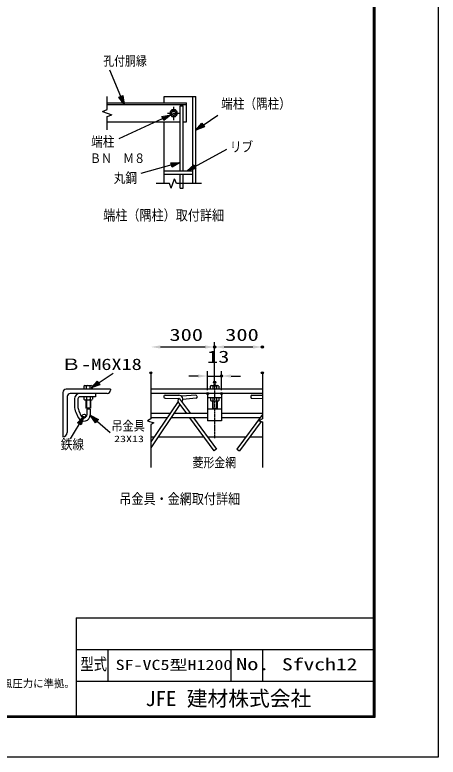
# Model space of a CAD drawing. Units: millimetres, scale not verified. Extents: x -4455 to 4455, y -3150 to 3150.
# Drawn here: x 2448 to 4455, y -3150 to 368 of the extents above; entities that cross this region are included whole.
import ezdxf
from ezdxf.enums import TextEntityAlignment as Align

# ---------------------------------------------------------------- set-up
doc = ezdxf.new("R2010")
doc.units = ezdxf.units.MM
doc.header["$LTSCALE"] = 20
doc.header["$PDMODE"] = 32
doc.header["$PDSIZE"] = 10
doc.linetypes.add('USER2', pattern=[2, 1.25, -0.25, 0.25, -0.25])
doc.linetypes.add('USER4', pattern=[0.216, 0.118, -0.039, 0.02, -0.039])
for name, color, linetype, lineweight in [('0-0_1', 7, 'Continuous', 25), ('0-2_0', 4, 'Continuous', 25), ('0-6_WAKU', 7, 'Continuous', 25), ('0-7_CENTLN-LMEC0', 2, 'USER4', 25)]:
    doc.layers.add(name, color=color, linetype=linetype, lineweight=lineweight)
doc.layers.add('0-5_DEFPOINTS', color=7, linetype='Continuous')
doc.layers.add('0-8_D-TTL-TXT', color=7, linetype='Continuous')
doc.styles.add('ＭＳ ゴシック', font='')
doc.styles.get('ＭＳ ゴシック').set_extended_font_data('MS Gothic')

# ---------------------------------------------------------------- blocks, each defined once
blk = doc.blocks.new('C1')
at = {"layer": '0-0_1', "color": 4}
blk.add_line((149239.8, 63312.4), (147893.2, 66544.7), dxfattribs=at)
blk.add_lwpolyline([(149110.6, 64168.6), (149239.8, 63312.4), (148722.9, 64007.1)], close=True, dxfattribs=at)
blk.add_lwpolyline([(149013.7, 64128.2), (149078.3, 63700.1), (148819.8, 64047.5)], dxfattribs=at)
blk = doc.blocks.new('C2')
at = {"layer": '0-0_1', "color": 4}
blk.add_line((155209.2, 57012.4), (158967.7, 59078.5), dxfattribs=at)
blk.add_lwpolyline([(156046.5, 57233.1), (155209.2, 57012.4), (155844.1, 57601.1)], close=True, dxfattribs=at)
blk.add_lwpolyline([(155995.9, 57325.1), (155577.3, 57214.8), (155894.7, 57509.1)], dxfattribs=at)
blk = doc.blocks.new('C3')
at = {"layer": '0-0_1', "color": 4}
blk.add_line((154537.7, 57803.2), (150827.6, 56757.6), dxfattribs=at)
blk.add_lwpolyline([(153672.3, 57777.5), (154537.7, 57803.2), (153786.2, 57373.2)], close=True, dxfattribs=at)
blk.add_lwpolyline([(153700.8, 57676.4), (154133.5, 57689.3), (153757.7, 57474.3)], dxfattribs=at)
blk = doc.blocks.new('C4')
at = {"layer": '0-0_1', "color": 4}
blk.add_line((153663.4, 62317.5), (148739.3, 60062.2), dxfattribs=at)
blk.add_lwpolyline([(152812.2, 62158.7), (153663.4, 62317.5), (152987.1, 61776.8)], close=True, dxfattribs=at)
blk.add_lwpolyline([(152855.9, 62063.2), (153281.5, 62142.6), (152943.4, 61872.3)], dxfattribs=at)
blk = doc.blocks.new('C11')
at = {"layer": '0-0_1', "color": 4}
blk.add_line((156037.7, 60874.7), (158113.3, 62287.1), dxfattribs=at)
blk.add_lwpolyline([(156850.4, 61173.6), (156037.7, 60874.7), (156614.1, 61520.9)], close=True, dxfattribs=at)
blk.add_lwpolyline([(156791.3, 61260.4), (156385, 61111), (156673.1, 61434.1)], dxfattribs=at)
blk = doc.blocks.new('C72')
at = {"layer": '0-0_1', "color": 4}
blk.add_line((156037.7, 60874.7), (158113.3, 62287.1), dxfattribs=at)
blk.add_lwpolyline([(156850.4, 61173.6), (156037.7, 60874.7), (156614.1, 61520.9)], close=True, dxfattribs=at)
blk.add_lwpolyline([(156791.3, 61260.4), (156385, 61111), (156673.1, 61434.1)], dxfattribs=at)

msp = doc.modelspace()

# ---------------------------------------------------------------- linework, layer by layer
at = {"layer": '0-0_1', "color": 4}
for p, q in [((2886.37, -81.53), (2886.37, -19.16)), ((2863.87, -89.72), (2886.37, -81.53)), ((2863.87, -89.72), (2908.87, -106.1)), ((2886.37, -114.29), (2908.87, -106.1)), ((2886.37, -176.66), (2886.37, -114.29)), ((3189.43, -454.16), (3205.81, -409.16)), ((3214, -431.66), (3205.81, -409.16)), ((3181.24, -431.66), (3118.87, -431.66)), ((3189.43, -454.16), (3181.24, -431.66)), ((3332.46, -431.66), (3214, -431.66)), ((2787.59, -1456.66), (2787.59, -1496.6)), ((2804.65, -1456.66), (2804.65, -1496.6)), ((3387.5, -1461.92), (3387.5, -1496.6)), ((3404.57, -1461.92), (3404.57, -1496.6))]:
    msp.add_line(p, q, dxfattribs=at)
at = {"layer": '0-0_1'}
for p, q in [((3156.37, -49.16), (3156.37, -19.16)), ((3156.37, -19.16), (3306.37, -19.16)), ((3291.37, -431.66), (3291.37, -19.16)), ((3306.37, -431.66), (3306.37, -19.16)), ((2886.37, -49.16), (3261.37, -49.16)), ((2886.37, -56.66), (3261.37, -56.66)), ((3246.37, -371.66), (3246.37, -64.16)), ((3261.37, -139.16), (3261.37, -49.16)), ((2886.37, -139.16), (3231.37, -139.16)), ((3156.37, -431.66), (3156.37, -139.16)), ((3246.37, -139.16), (3261.37, -139.16)), ((3156.37, -371.66), (3291.37, -371.66)), ((3156.37, -386.66), (3291.37, -386.66)), ((3231.37, -454.16), (3231.37, -386.66)), ((3246.37, -454.16), (3246.37, -386.66)), ((3231.37, -454.16), (3246.37, -454.16)), ((2775.02, -1391.75), (2775.02, -1406.68)), ((2780.69, -1389.34), (2809.37, -1389.34)), ((2786.36, -1391.76), (2786.36, -1406.68)), ((2803.69, -1391.74), (2803.69, -1406.68)), ((2815.02, -1391.7), (2815.02, -1406.68)), ((3374.94, -1391.35), (3374.94, -1406.28)), ((3380.6, -1388.95), (3409.29, -1388.94)), ((3386.27, -1391.36), (3386.27, -1406.28)), ((3403.61, -1391.34), (3403.61, -1406.28)), ((3414.94, -1391.3), (3414.94, -1406.28)), ((2776.12, -1442), (2776.12, -1454.26)), ((2787.45, -1442), (2787.45, -1454.26)), ((2804.79, -1442), (2804.79, -1454.26)), ((2816.12, -1442), (2816.12, -1454.26)), ((2831.1, -1426.6), (2831.1, -1442)), ((2781.79, -1456.66), (2810.45, -1456.66)), ((2785.45, -1456.66), (2785.45, -1496.6)), ((2806.79, -1456.66), (2806.79, -1496.6)), ((3376.04, -1447.26), (3376.04, -1459.52)), ((3381.7, -1461.92), (3410.37, -1461.92)), ((3385.37, -1461.92), (3385.37, -1496.6)), ((3387.37, -1447.26), (3387.37, -1459.52)), ((3404.7, -1447.26), (3404.7, -1459.52)), ((3406.7, -1461.92), (3406.7, -1496.6)), ((3416.03, -1447.26), (3416.04, -1459.52)), ((3385.37, -1496.6), (3406.7, -1496.6))]:
    msp.add_line(p, q, dxfattribs=at)
at = {"layer": '0-0_1', "color": 4, "linetype": 'USER2'}
for p, q in [((3201.37, -132), (3201.37, -67.91)), ((3171.37, -97.91), (3231.37, -97.91))]:
    msp.add_line(p, q, dxfattribs=at)
at = {"layer": '0-0_1'}
msp.add_lwpolyline([(3231.37, -371.66), (3231.37, -64.16), (3246.37, -64.16)], dxfattribs=at)
msp.add_lwpolyline([(3219.99, -97.91), (3210.68, -81.79), (3192.06, -81.79), (3182.74, -97.91), (3192.06, -114.04), (3210.68, -114.04)], close=True, dxfattribs=at)
for radius in [16.13, 9.31]:
    msp.add_circle((3201.37, -97.91), radius, dxfattribs=at)
for centre, radius, start, end in [((2780.67, -1397.05), 7.75, 43.05395, 136.76926), ((2795.07, -1406.29), 16.94, 59.3584, 120.92194), ((2809.4, -1397.54), 8.14, 45.86685, 134.53607), ((3380.59, -1396.66), 7.75, 43.05395, 136.76926), ((3394.99, -1405.89), 16.94, 59.3584, 120.92194), ((3409.31, -1397.14), 8.14, 45.86685, 134.53607), ((2781.77, -1448.95), 7.75, 223.23149, 316.94679), ((2796.17, -1439.71), 16.94, 239.07794, 300.64148), ((2810.49, -1448.46), 8.14, 225.46316, 314.1324), ((3381.68, -1454.21), 7.75, 223.23149, 316.94679), ((3396.08, -1444.97), 16.94, 239.07794, 300.64148), ((3410.41, -1453.72), 8.14, 225.46316, 314.1324)]:
    msp.add_arc(centre, radius, start, end, dxfattribs=at)
at = {"layer": '0-2_0', "color": 1}
for p, q in [((3395.32, -1373.94), (3395.32, -1183.71)), ((3362.32, -1411.6), (3362.32, -1321.35)), ((3428.32, -1411.6), (3428.32, -1321.35))]:
    msp.add_line(p, q, dxfattribs=at)
at = {"layer": '0-2_0', "color": 2}
for p, q in [((3138.02, -1206.21), (3350.32, -1206.21)), ((3440.32, -1206.21), (3576.5, -1206.21)), ((3317.32, -1343.85), (3272.32, -1343.85)), ((3362.32, -1343.85), (3428.32, -1343.85)), ((3473.32, -1343.85), (3518.32, -1343.85))]:
    msp.add_line(p, q, dxfattribs=at)
at = {"layer": '0-2_0', "color": 7}
for p, q in [((3093.02, -1328.39), (3093.02, -1547.03)), ((3621.5, -1328.39), (3621.5, -1547.03)), ((2901.1, -1406.6), (2691.1, -1406.6)), ((2901.1, -1406.6), (2901.1, -1411.6)), ((3621.5, -1406.6), (3093.02, -1406.6)), ((3615.06, -1406.6), (3093.02, -1406.6)), ((2676.1, -1421.6), (2676.1, -1631.6)), ((2696.1, -1441.6), (2696.1, -1611.6)), ((2886.1, -1426.6), (2711.1, -1426.6)), ((2831.1, -1442), (2757.1, -1442)), ((3621.5, -1426.6), (3093.02, -1426.6)), ((3155.38, -1439.42), (3155.35, -1444.42)), ((3160.4, -1434.44), (3225.12, -1434.73)), ((3306.07, -1434.4), (3239.62, -1440.06)), ((3311.47, -1438.95), (3311.9, -1443.94)), ((3362.32, -1426.6), (3362.32, -1556.6)), ((3428.32, -1426.6), (3428.32, -1556.6)), ((3567.45, -1439.45), (3567.43, -1444.45)), ((3572.47, -1434.47), (3621.5, -1434.69)), ((2731.1, -1452.6), (2731.1, -1487.13)), ((2747.1, -1452), (2747.1, -1487.13)), ((3221.82, -1464.46), (3093.02, -1656.43)), ((3160.33, -1449.44), (3225.06, -1449.73)), ((3225.21, -1471.85), (3262.33, -1522.22)), ((3228.85, -1451.5), (3280.96, -1522.22)), ((3307.34, -1449.34), (3245.03, -1454.65)), ((3428.32, -1447.24), (3362.32, -1447.24)), ((3572.4, -1449.47), (3621.5, -1449.69)), ((2751.69, -1508.05), (2763.36, -1533.39)), ((2806.79, -1496.6), (2785.45, -1496.6)), ((2806.1, -1501.6), (2806.1, -1527.6)), ((3230.3, -1478.75), (3093.02, -1683.35)), ((3428.32, -1501.6), (3362.32, -1501.6)), ((2737.15, -1514.74), (2748.87, -1540.18)), ((3183.06, -1522.22), (3093.02, -1522.22)), ((3170.29, -1541.26), (3093.02, -1541.26)), ((3362.32, -1541.26), (3188.35, -1541.26)), ((3362.32, -1522.22), (3201.13, -1522.22)), ((3276.36, -1541.26), (3392.01, -1698.23)), ((3621.5, -1522.22), (3428.32, -1522.22)), ((3610.6, -1541.26), (3428.32, -1541.26)), ((3621.5, -1526.47), (3500.86, -1690.2)), ((3621.5, -1547.03), (3605.57, -1555.42)), ((3093.02, -1573.79), (3093.02, -1777.38)), ((3428.32, -1556.6), (3362.32, -1556.6)), ((3616.1, -1559.09), (3513.58, -1698.23)), ((3605.57, -1555.42), (3621.5, -1560.97)), ((3621.5, -1560.97), (3621.5, -1777.38)), ((2676.1, -1631.6), (2676.3, -1631.6)), ((3093.02, -1631.58), (3109.69, -1631.58)), ((3127.75, -1631.58), (3342.9, -1631.58)), ((3361.53, -1631.58), (3544.06, -1631.58)), ((3562.69, -1631.58), (3621.5, -1631.58)), ((3500.86, -1690.2), (3513.58, -1698.23))]:
    msp.add_line(p, q, dxfattribs=at)
for points in [[(2806.1, -1501.6), (2790.1, -1501.6), (2790.1, -1527.6)], [(3093.02, -1547.03), (3077.08, -1555.42), (3107.68, -1566.07), (3093.02, -1573.79)], [(3294.99, -1541.26), (3404.73, -1690.2), (3392.01, -1698.23)]]:
    msp.add_lwpolyline(points, dxfattribs=at)
msp.add_circle((2776.33, -1532.54), 8.19, dxfattribs=at)
for centre, radius, start, end in [((2691.1, -1421.6), 15, 90, 180), ((2711.1, -1441.6), 15, 90, 180), ((2757.1, -1452.6), 26, 90, 180), ((2757.1, -1452), 10, 90, 180), ((2886.1, -1411.6), 15, 270, 0), ((3160.38, -1439.44), 5, 89.74316, 179.74316), ((3225.03, -1454.73), 20, 320.82678, 89.74316), ((3241.31, -1459.98), 20, 94.8681, 97.42908), ((3306.49, -1439.38), 5, 4.8681, 94.8681), ((3572.45, -1439.47), 5, 89.74316, 179.74316), ((3160.35, -1444.44), 5, 179.74316, 269.74316), ((3241.31, -1459.98), 20, 150.20381, 216.38235), ((3225.03, -1454.73), 5, 32.54977, 89.74316), ((3306.92, -1444.36), 5, 274.8681, 4.8681), ((3572.43, -1444.47), 5, 179.74316, 269.74316), ((2797.1, -1487.13), 66, 180, 204.72477), ((2797.1, -1487.13), 50, 180, 204.725), ((2776.1, -1527.6), 30, 204.79222, 0), ((2776.1, -1527.6), 14, 204.42627, 0), ((2676.1, -1611.6), 20, 270, 0)]:
    msp.add_arc(centre, radius, start, end, dxfattribs=at)
at = {"layer": '0-2_0', "color": 2}
for points in [[(3138.02, -1198.71), (3093.02, -1206.21), (3138.02, -1213.71)], [(3350.32, -1198.71), (3395.32, -1206.21), (3350.32, -1213.71)], [(3440.32, -1198.71), (3395.32, -1206.21), (3440.32, -1213.71)], [(3576.5, -1198.71), (3621.5, -1206.21), (3576.5, -1213.71)], [(3317.32, -1336.35), (3362.32, -1343.85), (3317.32, -1351.35)], [(3473.32, -1336.35), (3428.32, -1343.85), (3473.32, -1351.35)]]:
    msp.add_solid(points, dxfattribs=at)
at = {"layer": '0-5_DEFPOINTS'}
for p in [(3395.32, -1206.21), (3621.5, -1206.21), (3093.02, -1328.39), (3621.5, -1328.39), (3395.32, -1373.94), (3428.32, -1343.85), (3395.32, -1388.94), (3362.32, -1426.6), (3428.32, -1426.6)]:
    msp.add_point(p, dxfattribs=at)
at = {"layer": '0-6_WAKU'}
for p, q in [((2739.77, -2489.99), (2739.77, -2954.99)), ((2739.77, -2489.99), (4147.38, -2489.99)), ((2739.77, -2639.99), (4147.38, -2639.99)), ((2889.77, -2639.99), (2889.77, -2789.99)), ((3472.38, -2639.99), (3472.38, -2789.99)), ((3622.38, -2639.99), (3622.38, -2789.99)), ((2739.77, -2789.99), (4147.38, -2789.99))]:
    msp.add_line(p, q, dxfattribs=at)
at = {"layer": '0-6_WAKU', "color": 3}
msp.add_lwpolyline([(-4455.12, 3150.01), (4454.88, 3150.01), (4454.88, -3149.99), (-4455.12, -3149.99)], close=True, dxfattribs=at)
at = {"layer": '0-6_WAKU'}
for points in [[(-4155.12, 2962.51), (4154.88, 2962.51), (4154.88, -2962.49), (-4155.12, -2962.49)], [(-4153.24, 2960.64), (4153.01, 2960.64), (4153.01, -2960.61), (-4153.24, -2960.61)], [(-4151.37, 2958.76), (4151.13, 2958.76), (4151.13, -2958.74), (-4151.37, -2958.74)], [(-4149.49, 2956.89), (4149.26, 2956.89), (4149.26, -2956.86), (-4149.49, -2956.86)], [(-4147.62, 2955.01), (4147.38, 2955.01), (4147.38, -2954.99), (-4147.62, -2954.99)]]:
    msp.add_lwpolyline(points, close=True, dxfattribs=at)
at = {"layer": '0-7_CENTLN-LMEC0'}
msp.add_line((3395.32, -1381.6), (3395.32, -1637.61), dxfattribs=at)

# ---------------------------------------------------------------- block references
at = {"layer": '0-2_0', "xscale": 0.05, "yscale": 0.05}
for name, p in [('C1', (-4495.52, -3222.29)), ('C4', (-4495.52, -3222.29)), ('C11', (-4495.52, -3222.29)), ('C2', (-4495.52, -3222.29)), ('C3', (-4495.52, -3222.29)), ('C72', (-4991.43, -4444.03))]:
    msp.add_blockref(name, p, dxfattribs=at)
for p, rotation in [((-2153.76, 5218.24), 285), ((8559.69, 4521.38), 205)]:
    msp.add_blockref('C72', p, dxfattribs=dict(at, rotation=rotation))

# ---------------------------------------------------------------- texts
at = {"layer": '0-0_1', "color": 4, "style": 'ＭＳ ゴシック'}
for s, height, width, p in [('孔付胴縁', 44.57, 0.85, (2867.27, 113.5)), ('端柱（隅柱）', 47.36, 0.85, (3426.86, -91.11)), ('端柱', 47.36, 0.85, (2810.62, -270.86)), ('リブ', 47.36, 0.85, (3467.88, -295.21)), ('ＢＮ\u3000Ｍ８', 45.16, 0.85, (2804.36, -347.71)), ('丸鋼', 47.36, 0.85, (2917.65, -443.01)), ('端柱（隅柱）取付詳細', 49.41, 0.85, (2867.23, -621.18)), ('Ｂ-M6X18', 54.12, 1.3, (2666.85, -1331.53)), ('吊金具', 45.45, 0.85, (2906.41, -1615.97)), ('鉄線', 47.36, 0.85, (2666.4, -1705.8)), ('菱形金網', 44.57, 0.85, (3290.69, -1789.4)), ('吊金具・金網取付詳細', 49.41, 0.85, (2943.64, -1965.39))]:
    msp.add_text(s, height=height, dxfattribs=dict(at, width=width)).set_placement(p, align=Align.BOTTOM_LEFT)
at = {"layer": '0-2_0', "color": 3, "style": 'ＭＳ ゴシック', "width": 1.35}
for s, p in [('300', (3181.17, -1194.81)), ('300', (3445.41, -1194.81)), ('13', (3359.32, -1298.7))]:
    msp.add_text(s, height=57.77, dxfattribs=at).set_placement(p, align=Align.BOTTOM_LEFT)
at = {"layer": '0-2_0', "style": 'ＭＳ ゴシック', "width": 1.35}
msp.add_text('23X13', height=30.79, dxfattribs=at).set_placement((2918.79, -1666.32), align=Align.BOTTOM_LEFT)
at = {"layer": '0-6_WAKU', "style": 'ＭＳ ゴシック'}
for s, height, width, p in [('型式', 57.73, 0.8, (2759.13, -2754.95)), ('SF-VC5型H1200', 48.11, 1.3, (2926.05, -2751.35)), ('No.', 57.73, 1.35, (3496.93, -2754.95)), ('Sfvch12', 57.73, 1.3, (3714.57, -2756.25))]:
    msp.add_text(s, height=height, dxfattribs=dict(at, width=width)).set_placement(p, align=Align.BOTTOM_LEFT)
msp.add_text('JFE 建材株式会社', height=72.16, dxfattribs=at).set_placement((3066.73, -2929.67), align=Align.BOTTOM_LEFT)
at = {"layer": '0-8_D-TTL-TXT', "style": 'ＭＳ ゴシック'}
msp.add_text('（設計条件）風荷重：昭和57年改正 建築基準法・同施行令に基づく風圧力に準拠。', height=36.08, dxfattribs=at).set_placement((886.82, -2830.19), align=Align.BOTTOM_LEFT)

doc.saveas('drawing.dxf')
